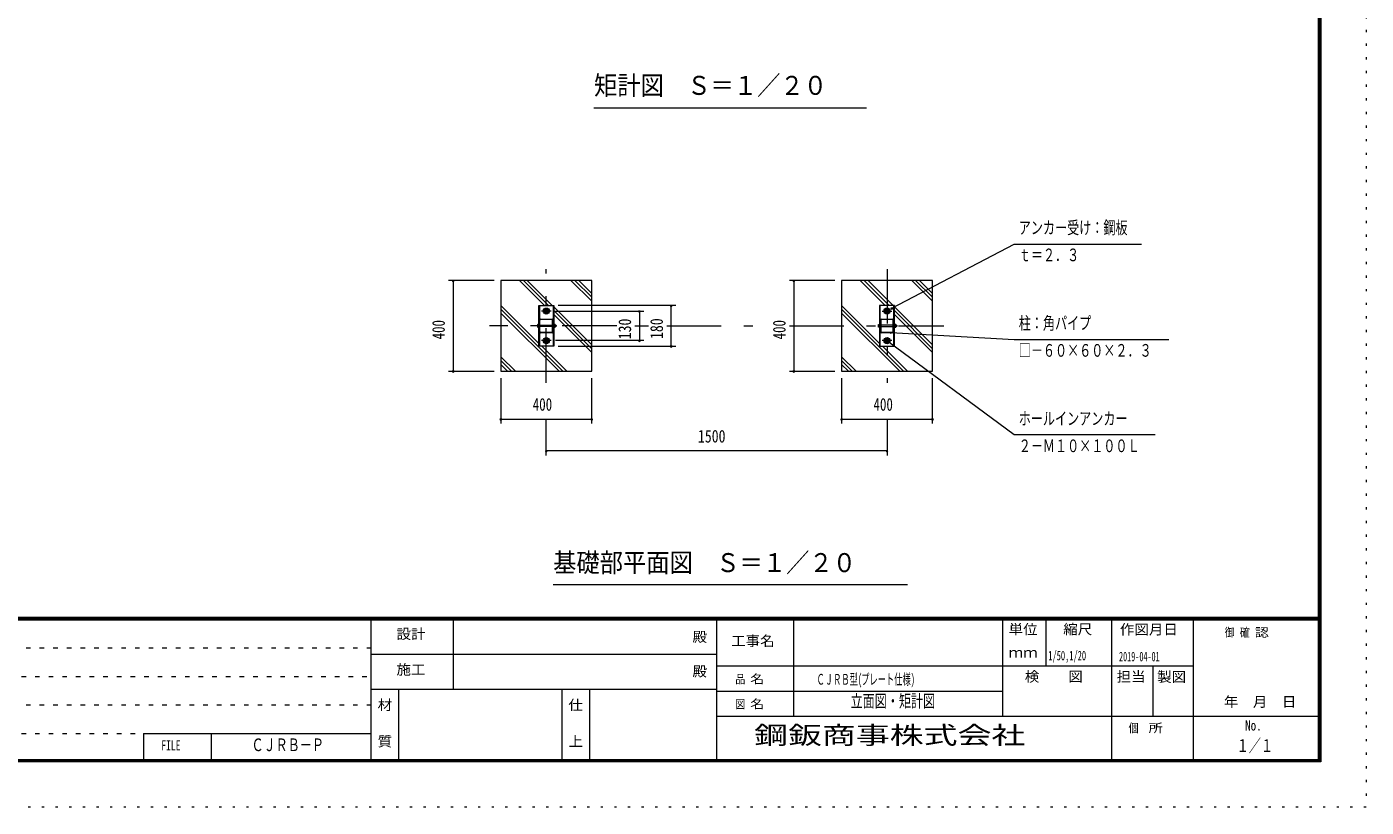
# Model space of a CAD drawing. Units: millimetres, scale not verified, with parts at other scales. Extents: x -22474 to 22484, y -10500 to 10500.
# Drawn here: x 7743 to 22484, y -10500 to -1915 of the extents above; entities that cross this region are included whole.
import ezdxf
from ezdxf.enums import TextEntityAlignment as Align

# ---------------------------------------------------------------- set-up
doc = ezdxf.new("R2010")
doc.units = ezdxf.units.MM
doc.header["$LTSCALE"] = 50
for name, pattern in [('USER1', [3, 1, -2]), ('USER3', [24, 12, -5, 2, -5]), ('USER5', [3, 0.5, -2.5])]:
    doc.linetypes.add(name, pattern=pattern)
doc.layers.add('0-1_0-F', color=7, linetype='Continuous')
for name, color, linetype, lineweight in [('0-6_2-0BOLD', 7, 'Continuous', 18), ('0-8_2-2CENTER', 3, 'USER3', 18), ('0-A_2-4THIN', 4, 'Continuous', 18), ('0-B_2-5DIM', 3, 'Continuous', 18), ('0-C_2-6HATCH', 2, 'Continuous', 18), ('0-D_F-F', 5, 'Continuous', 18), ('0-E_F-E_J_ADD', 5, 'USER5', 18)]:
    doc.layers.add(name, color=color, linetype=linetype, lineweight=lineweight)
doc.styles.add('ＭＳ ゴシック', font='')
doc.styles.get('ＭＳ ゴシック').set_extended_font_data('MS Gothic')

msp = doc.modelspace()

# ---------------------------------------------------------------- linework, layer by layer
at = {"layer": '0-6_2-0BOLD'}
for p, q in [((13384.93, -4980.07), (13384.93, -5430.07)), ((13535.93, -4980.07), (13535.93, -5430.07)), ((17134.93, -5430.07), (17134.93, -4980.07)), ((17285.93, -5430.07), (17285.93, -4980.07)), ((13385.43, -5141.57), (13385.43, -5268.57)), ((13391.18, -5268.57), (13391.18, -5141.57)), ((13396.93, -5130.07), (13523.93, -5130.07)), ((13523.93, -5135.82), (13396.93, -5135.82)), ((13529.68, -5268.57), (13529.68, -5141.57)), ((13535.43, -5141.57), (13535.43, -5268.57)), ((17135.43, -5268.57), (17135.43, -5141.57)), ((17141.18, -5141.57), (17141.18, -5268.57)), ((17146.93, -5130.07), (17273.93, -5130.07)), ((17273.93, -5135.82), (17146.93, -5135.82)), ((17279.68, -5268.57), (17279.68, -5141.57)), ((17285.43, -5141.57), (17285.43, -5268.57)), ((13366.4, -5197.85), (13375.18, -5197.85)), ((13375.18, -5212.29), (13366.4, -5212.29)), ((13391.18, -5197.57), (13529.68, -5197.57)), ((13529.68, -5212.57), (13391.18, -5212.57)), ((13396.93, -5274.32), (13523.93, -5274.32)), ((13523.93, -5280.07), (13396.93, -5280.07)), ((13541.68, -5189.82), (13545.43, -5189.82)), ((13545.43, -5201.32), (13541.68, -5205.07)), ((13541.68, -5208.82), (13545.43, -5205.07)), ((13545.43, -5197.85), (13556.7, -5197.85)), ((13556.7, -5212.29), (13545.43, -5212.29)), ((13565.18, -5197.57), (13565.18, -5212.57)), ((17125.18, -5197.85), (17116.4, -5197.85)), ((17116.4, -5212.29), (17125.18, -5212.29)), ((17279.68, -5197.57), (17141.18, -5197.57)), ((17141.18, -5212.57), (17279.68, -5212.57)), ((17146.93, -5274.32), (17273.93, -5274.32)), ((17273.93, -5280.07), (17146.93, -5280.07)), ((17291.68, -5205.07), (17295.43, -5201.32)), ((17291.68, -5208.82), (17295.43, -5205.07)), ((17295.43, -5197.85), (17306.7, -5197.85)), ((17306.7, -5212.29), (17295.43, -5212.29)), ((17315.18, -5212.57), (17307.93, -5212.57))]:
    msp.add_line(p, q, dxfattribs=at)
for points in [[(12960.43, -5705.07), (13960.43, -5705.07), (13960.43, -4705.07), (12960.43, -4705.07)], [(16710.43, -5705.07), (17710.43, -5705.07), (17710.43, -4705.07), (16710.43, -4705.07)], [(13541.68, -5430.07), (13379.18, -5430.07), (13379.18, -4980.07), (13541.68, -4980.07)], [(17129.18, -5430.07), (17291.68, -5430.07), (17291.68, -4980.07), (17129.18, -4980.07)], [(13481.68, -5054.84), (13460.43, -5067.11), (13439.17, -5054.84), (13439.17, -5030.3), (13460.43, -5018.03), (13481.68, -5030.3)], [(17189.18, -5030.3), (17189.18, -5054.84), (17210.43, -5067.11), (17231.68, -5054.84), (17231.68, -5030.3), (17210.43, -5018.03)], [(13481.68, -5379.84), (13460.43, -5392.11), (13439.17, -5379.84), (13439.17, -5355.3), (13460.43, -5343.03), (13481.68, -5355.3)], [(17189.18, -5355.3), (17189.18, -5379.84), (17210.43, -5392.11), (17231.68, -5379.84), (17231.68, -5355.3), (17210.43, -5343.03)]]:
    msp.add_lwpolyline(points, close=True, dxfattribs=at)
for points in [[(13375.18, -5190.69), (13366.4, -5190.69), (13365.18, -5192.82), (13365.18, -5217.32), (13366.4, -5219.44), (13375.18, -5219.44)], [(13379.18, -5220.69), (13375.18, -5220.69), (13375.18, -5189.44), (13379.18, -5189.44)], [(13545.43, -5189.82), (13545.43, -5220.32), (13541.68, -5220.32)], [(13545.43, -5219.44), (13556.7, -5219.44), (13557.93, -5217.32), (13557.93, -5192.82), (13556.7, -5190.69), (13545.43, -5190.69)], [(13557.93, -5197.57), (13565.18, -5197.57), (13567.68, -5200.07)], [(13567.68, -5200.07), (13567.68, -5210.07), (13565.18, -5212.57), (13557.93, -5212.57)], [(17125.18, -5219.44), (17116.4, -5219.44), (17115.17, -5217.32), (17115.17, -5192.82), (17116.4, -5190.69), (17125.18, -5190.69)], [(17129.18, -5189.44), (17125.18, -5189.44), (17125.18, -5220.69), (17129.18, -5220.69)], [(17291.68, -5189.82), (17295.43, -5189.82), (17295.43, -5220.32), (17291.68, -5220.32)], [(17295.43, -5219.44), (17306.7, -5219.44), (17307.93, -5217.32), (17307.93, -5192.82), (17306.7, -5190.69), (17295.43, -5190.69)], [(17307.93, -5197.57), (17315.18, -5197.57), (17317.68, -5200.07), (17317.68, -5210.07), (17315.18, -5212.57), (17315.18, -5197.57)]]:
    msp.add_lwpolyline(points, dxfattribs=at)
for centre, radius in [((13460.43, -5042.57), 33.75), ((17210.43, -5042.57), 33.75), ((13460.43, -5042.57), 20.62), ((13460.43, -5042.57), 12.5), ((17210.43, -5042.57), 20.62), ((17210.43, -5042.57), 12.5), ((13460.43, -5367.57), 33.75), ((13460.43, -5367.57), 20.62), ((13460.43, -5367.57), 12.5), ((17210.43, -5367.57), 33.75), ((17210.43, -5367.57), 20.62), ((17210.43, -5367.57), 12.5)]:
    msp.add_circle(centre, radius, dxfattribs=at)
for centre, radius, start, end in [((13396.93, -5141.57), 11.5, 90, 180), ((13396.93, -5141.57), 5.75, 90, 180), ((13523.93, -5141.57), 11.5, 0, 90), ((13523.93, -5141.57), 5.75, 0, 90), ((17146.93, -5141.57), 11.5, 90, 180), ((17146.93, -5141.57), 5.75, 90, 180), ((17273.93, -5141.57), 11.5, 0, 90), ((17273.93, -5141.57), 5.75, 0, 90), ((13371.01, -5194.27), 5.83, 180, 217.84248), ((13387.02, -5205.07), 21.84, 160.7039, 199.29608), ((13371.01, -5215.87), 5.83, 142.1575, 180), ((13396.93, -5268.57), 11.5, 180, 270), ((13396.93, -5268.57), 5.75, 180, 270), ((13523.93, -5268.57), 5.75, 270, 0), ((13523.93, -5268.57), 11.5, 270, 0), ((13536.09, -5205.07), 21.84, 340.70392, 19.29608), ((13552.1, -5194.27), 5.83, 322.1575, 0), ((13552.1, -5215.87), 5.83, 0, 37.84248), ((17121.01, -5194.27), 5.83, 180, 217.84248), ((17137.02, -5205.07), 21.84, 160.7039, 199.29608), ((17121.01, -5215.87), 5.83, 142.1575, 180), ((17146.93, -5268.57), 11.5, 180, 270), ((17146.93, -5268.57), 5.75, 180, 270), ((17273.93, -5268.57), 5.75, 270, 0), ((17273.93, -5268.57), 11.5, 270, 0), ((17302.09, -5194.27), 5.83, 322.1575, 0), ((17286.09, -5205.07), 21.84, 340.70392, 19.29608), ((17302.09, -5215.87), 5.83, 0, 37.84248)]:
    msp.add_arc(centre, radius, start, end, dxfattribs=at)
at = {"layer": '0-8_2-2CENTER'}
for p, q in [((13460.43, -5830.07), (13460.43, -4580.07)), ((17210.43, -4580.07), (17210.43, -5830.07)), ((13512.93, -5042.57), (13407.93, -5042.57)), ((17157.93, -5042.57), (17262.93, -5042.57)), ((14235.43, -5205.07), (12835.43, -5205.07)), ((14435.43, -5205.07), (14585.43, -5205.07)), ((14785.43, -5205.07), (15935.43, -5205.07)), ((16135.43, -5205.07), (17835.43, -5205.07)), ((13512.93, -5367.57), (13407.93, -5367.57)), ((17262.93, -5367.57), (17157.93, -5367.57))]:
    msp.add_line(p, q, dxfattribs=at)
at = {"layer": '0-A_2-4THIN'}
for centre in [(13460.43, -5042.57), (17210.43, -5042.57), (13460.43, -5367.57), (17210.43, -5367.57)]:
    msp.add_circle(centre, 10, dxfattribs=at)
at = {"layer": '0-B_2-5DIM'}
for p, q in [((13985.43, -2805.07), (16985.43, -2805.07)), ((12885.43, -4705.07), (12385.43, -4705.07)), ((12445.43, -4705.07), (12425.43, -4705.07)), ((12435.43, -4705.07), (12435.43, -5705.07)), ((16635.43, -4705.07), (16135.43, -4705.07)), ((16195.43, -4705.07), (16175.43, -4705.07)), ((16185.43, -4705.07), (16185.43, -5705.07)), ((14885.43, -4980.07), (13591.68, -4980.07)), ((14845.43, -4980.07), (14825.43, -4980.07)), ((14835.43, -5430.07), (14835.43, -4980.07)), ((17274.02, -5010.01), (17254.02, -5010.01)), ((13562.93, -5042.57), (14535.43, -5042.57)), ((14495.43, -5042.57), (14475.43, -5042.57)), ((14485.43, -5042.57), (14485.43, -5367.57)), ((13566.53, -5198.92), (13557.93, -5198.92)), ((13557.93, -5211.22), (13566.53, -5211.22)), ((17262.16, -5276.27), (17242.16, -5276.27)), ((17316.53, -5198.92), (17307.93, -5198.92)), ((17307.93, -5211.22), (17316.53, -5211.22)), ((14535.43, -5367.57), (13562.93, -5367.57)), ((13591.68, -5430.07), (14885.43, -5430.07)), ((14495.43, -5367.57), (14475.43, -5367.57)), ((14845.43, -5430.07), (14825.43, -5430.07)), ((17228.85, -5375.31), (17208.85, -5375.31)), ((12385.43, -5705.07), (12885.43, -5705.07)), ((12445.43, -5705.07), (12425.43, -5705.07)), ((16135.43, -5705.07), (16635.43, -5705.07)), ((16195.43, -5705.07), (16175.43, -5705.07)), ((12960.43, -5780.07), (12960.43, -6280.07)), ((13960.43, -6280.07), (13960.43, -5780.07)), ((16710.43, -5780.07), (16710.43, -6280.07)), ((17710.43, -6280.07), (17710.43, -5780.07)), ((12970.43, -6230.07), (12950.43, -6230.07)), ((12960.43, -6230.07), (13960.43, -6230.07)), ((13460.43, -6630.07), (13460.43, -6230.07)), ((13970.43, -6230.07), (13950.43, -6230.07)), ((16720.43, -6230.07), (16700.43, -6230.07)), ((16710.43, -6230.07), (17710.43, -6230.07)), ((17210.43, -6230.07), (17210.43, -6630.07)), ((17720.43, -6230.07), (17700.43, -6230.07)), ((13470.43, -6580.07), (13450.43, -6580.07)), ((17210.43, -6580.07), (13460.43, -6580.07)), ((17220.43, -6580.07), (17200.43, -6580.07)), ((17435.43, -8055.07), (13535.43, -8055.07))]:
    msp.add_line(p, q, dxfattribs=at)
for points in [[(17264.02, -5010.01), (18610.43, -4305.07), (20010.42, -4305.07)], [(17252.16, -5276.27), (18610.43, -5355.07), (20310.43, -5355.07)], [(20160.43, -6405.07), (18610.43, -6405.07), (17218.85, -5375.31)]]:
    msp.add_lwpolyline(points, dxfattribs=at)
for centre in [(12435.43, -4705.07), (16185.43, -4705.07), (14835.43, -4980.07), (17264.02, -5010.01), (14485.43, -5042.57), (17252.16, -5276.27), (14485.43, -5367.57), (14835.43, -5430.07), (17218.85, -5375.31), (12435.43, -5705.07), (16185.43, -5705.07), (12960.43, -6230.07), (13960.43, -6230.07), (16710.43, -6230.07), (17710.43, -6230.07), (13460.43, -6580.07), (17210.43, -6580.07)]:
    msp.add_arc(centre, 10, 180, 0, dxfattribs=at)
at = {"layer": '0-C_2-6HATCH'}
for p, q in [((13166.7, -4705.07), (13441.7, -4980.07)), ((13484.13, -4980.07), (13209.13, -4705.07)), ((13251.56, -4705.07), (13526.56, -4980.07)), ((13960.43, -4933.11), (13732.39, -4705.07)), ((13774.81, -4705.07), (13960.43, -4890.68)), ((13960.43, -4848.25), (13817.24, -4705.07)), ((16916.7, -4705.07), (17191.71, -4980.07)), ((17234.13, -4980.07), (16959.13, -4705.07)), ((17001.56, -4705.07), (17276.56, -4980.07)), ((17482.39, -4705.07), (17710.43, -4933.11)), ((17710.43, -4890.68), (17524.82, -4705.07)), ((17567.24, -4705.07), (17710.43, -4848.25)), ((13379.18, -5398.38), (12960.43, -4979.63)), ((13541.68, -4995.19), (13960.43, -5413.94)), ((17129.18, -5398.38), (16710.43, -4979.63)), ((17291.68, -4995.19), (17710.43, -5413.94)), ((12960.43, -5022.05), (13643.44, -5705.07)), ((13601.02, -5705.07), (12960.43, -5064.48)), ((13960.43, -5456.37), (13541.68, -5037.61)), ((13541.68, -5080.04), (13960.43, -5498.79)), ((16710.43, -5022.05), (17393.44, -5705.07)), ((17351.01, -5705.07), (16710.43, -5064.48)), ((17710.43, -5456.37), (17291.68, -5037.61)), ((17291.68, -5080.04), (17710.43, -5498.79)), ((13685.87, -5705.07), (13410.87, -5430.07)), ((17435.87, -5705.07), (17160.87, -5430.07)), ((12960.43, -5545.31), (13120.18, -5705.07)), ((13077.76, -5705.07), (12960.43, -5587.74)), ((16710.43, -5545.31), (16870.18, -5705.07)), ((16827.76, -5705.07), (16710.43, -5587.74)), ((12960.43, -5630.17), (13035.33, -5705.07)), ((16710.43, -5630.17), (16785.33, -5705.07))]:
    msp.add_line(p, q, dxfattribs=at)
at = {"layer": '0-D_F-F'}
for p, q in [((21959.37, -8415), (-6690.63, -8415)), ((-6690.63, -8417.5), (21959.37, -8417.5)), ((21959.37, -8420), (-6690.63, -8420)), ((-6690.63, -8422.5), (21959.37, -8422.5)), ((21959.37, -8425), (-6690.63, -8425)), ((-6690.63, -8427.5), (21959.37, -8427.5)), ((21959.37, -8430), (-6690.63, -8430)), ((-6690.63, -8432.5), (21959.37, -8432.5)), ((21959.37, -8435), (-6690.63, -8435)), ((-6690.63, -8437.5), (21959.37, -8437.5)), ((21959.37, -8440), (-6690.63, -8440)), ((11534.38, -10000), (11534.38, -8440)), ((12434.38, -8440), (12434.38, -9200)), ((15334.38, -8440), (15334.38, -10000)), ((16184.38, -9500), (16184.38, -8440)), ((18484.38, -9500), (18484.38, -8440)), ((18959.38, -8440), (18959.38, -8950)), ((19684.38, -10000), (19684.38, -8440)), ((20584.38, -10000), (20584.38, -8440)), ((15334.38, -8820), (11534.38, -8820)), ((20584.38, -8950), (15334.38, -8950)), ((20134.37, -8950), (20134.37, -9500)), ((11534.38, -9200), (15334.38, -9200)), ((11834.37, -9200), (11834.37, -10000)), ((13634.38, -10000), (13634.38, -9200)), ((13934.37, -9200), (13934.37, -10000)), ((15334.38, -9225), (18484.38, -9225)), ((15334.38, -9500), (21984.37, -9500)), ((9026.38, -9688), (11534.38, -9688)), ((9026.38, -9688), (9026.38, -10000)), ((9776.38, -10000), (9776.38, -9688))]:
    msp.add_line(p, q, dxfattribs=at)
at = {"layer": '0-D_F-F', "color": 6, "linetype": 'USER1'}
for p, q in [((11534.38, -8752), (-6715.63, -8752)), ((-6715.63, -9064), (11534.38, -9064)), ((11534.38, -9376), (-6715.63, -9376)), ((-6715.63, -9688), (9026.38, -9688))]:
    msp.add_line(p, q, dxfattribs=at)
at = {"layer": '0-D_F-F'}
for points in [[(21984.37, -10000), (-6715.63, -10000), (-6715.63, 10100), (21984.37, 10100)], [(21981.87, -9997.5), (-6713.13, -9997.5), (-6713.13, 10097.5), (21981.87, 10097.5)], [(21979.37, -9995), (21979.37, 10095), (-6710.63, 10095), (-6710.63, -9995)], [(21976.87, -9992.5), (-6708.13, -9992.5), (-6708.13, 10092.5), (21976.87, 10092.5)], [(21974.37, -9990), (21974.37, 10090), (-6705.63, 10090), (-6705.63, -9990)], [(21971.87, -9987.5), (-6703.13, -9987.5), (-6703.13, 10087.5), (21971.87, 10087.5)], [(21969.37, -9985), (21969.37, 10085), (-6700.63, 10085), (-6700.63, -9985)], [(21966.87, -9982.5), (-6698.13, -9982.5), (-6698.13, 10082.5), (21966.87, 10082.5)], [(21964.37, -9980), (-6695.63, -9980), (-6695.63, 10080), (21964.37, 10080)], [(21961.87, -9977.5), (-6693.13, -9977.5), (-6693.13, 10077.5), (21961.87, 10077.5)], [(21959.37, -9975), (21959.37, 10075), (-6690.63, 10075), (-6690.63, -9975)]]:
    msp.add_lwpolyline(points, close=True, dxfattribs=at)
at = {"layer": '0-E_F-E_J_ADD'}
msp.add_lwpolyline([(22484.37, -10500), (-7215.63, -10500), (-7215.63, 10500), (22484.37, 10500)], close=True, dxfattribs=at)

# ---------------------------------------------------------------- texts
at = {"layer": '0-1_0-F', "style": 'ＭＳ ゴシック'}
for s, height, width, p in [('1/50,1/20', 104.5, 0.65, (18985.56, -8915.77)), ('2019-04-01', 104.5, 0.6, (19763.73, -8926.27)), ('ＣＪＲＢ型(', 118.4, 0.55, (16434.38, -9187.5)), ('プレート仕様)', 118.4, 0.55, (16925.58, -9187.5)), ('立面図・矩計図', 139.3, 0.7, (16809.38, -9443.5)), ('ＣＪＲＢ－Ｐ', 139.3, 0.7, (10215.97, -9925)), ('１／１', 139.3, 0.7, (21059.37, -9933.26))]:
    msp.add_text(s, height=height, dxfattribs=dict(at, width=width)).set_placement(p, align=Align.BOTTOM_LEFT)
at = {"layer": '0-B_2-5DIM', "color": 7, "style": 'ＭＳ ゴシック'}
for s, height, width, p in [('矩計図\u3000Ｓ＝１／２０', 208.9, 0.9, (13985.43, -2726.57)), ('アンカー受け：鋼板', 139.3, 0.7, (18660.43, -4236.07)), ('ｔ＝２．３', 139.3, 0.7, (18660.43, -4536.07)), ('柱：角パイプ', 139.3, 0.7, (18660.43, -5286.07)), ('□－６０×６０×２．３', 139.3, 0.7, (18660.43, -5586.07)), ('400', 139.3, 0.75, (13311.69, -6180.07)), ('400', 139.3, 0.75, (17061.69, -6180.07)), ('ホールインアンカー', 139.3, 0.7, (18660.42, -6336.07)), ('1500', 139.3, 0.8, (15129.4, -6530.07)), ('２－Ｍ１０×１００Ｌ', 139.3, 0.7, (18660.43, -6636.07)), ('基礎部平面図\u3000Ｓ＝１／２０', 208.9, 0.9, (13535.43, -7976.57)), ('鋼鈑商事株式会社', 195.4, 1.4, (15747.59, -9863.48))]:
    msp.add_text(s, height=height, dxfattribs=dict(at, width=width)).set_placement(p, align=Align.BOTTOM_LEFT)
for s, width, p in [('400', 0.75, (12385.43, -5353.8)), ('130', 0.8, (14435.43, -5352.5)), ('180', 0.8, (14785.43, -5349.21)), ('400', 0.75, (16135.43, -5353.8))]:
    msp.add_text(s, height=139.3, rotation=90, dxfattribs=dict(at, width=width)).set_placement(p, align=Align.BOTTOM_LEFT)
at = {"layer": '0-D_F-F', "color": 7, "style": 'ＭＳ ゴシック'}
for s, height, width, p in [('設計', 111.4, 1.05, (11811.88, -8682.84)), ('単位', 111.4, 1.05, (18549.38, -8632.3)), ('縮尺', 111.4, 1.05, (19149.38, -8632.3)), ('作図月日', 111.4, 1.05, (19773.27, -8633.32)), ('御 ', 94.72, 0.85, (20927.13, -8654.43)), ('確 ', 94.72, 0.85, (21092.25, -8654.43)), ('認', 94.72, 1.2, (21257.36, -8654.43)), ('殿', 111.4, 1.05, (15069.38, -8714.8)), ('工事名', 111.4, 1.05, (15494.38, -8759.8)), ('ｍｍ', 111.4, 1.05, (18549.38, -8887.3)), ('施工', 111.4, 1.05, (11811.88, -9074.8)), ('殿', 111.4, 1.05, (15069.38, -9094.8)), ('検\u3000\u3000図', 111.4, 1.05, (18726.88, -9152.3)), ('担当', 111.4, 1.05, (19736.88, -9152.3)), ('品 ', 94.72, 0.85, (15540.63, -9167.5)), ('名', 94.72, 1.2, (15705.74, -9167.5)), ('製図', 111.4, 1.05, (20182.86, -9154.76)), ('\u3000年\u3000月\u3000日', 111.4, 1.05, (20758.11, -9429.23)), ('材', 111.4, 1.05, (11604.38, -9464.8)), ('仕', 111.4, 1.05, (13704.38, -9464.8)), ('図 ', 94.72, 0.85, (15540.63, -9442.5)), ('名', 94.72, 1.2, (15705.74, -9442.5)), ('個  ', 94.72, 0.85, (19869.38, -9705)), ('所', 94.72, 1.2, (20089.53, -9705)), ('No.', 111.4, 0.8, (21151.88, -9689.8)), ('質', 111.4, 1.05, (11604.38, -9864.8)), ('上', 111.4, 1.05, (13704.38, -9864.8)), ('FILE', 111.4, 0.7, (9222.63, -9908.8))]:
    msp.add_text(s, height=height, dxfattribs=dict(at, width=width)).set_placement(p, align=Align.BOTTOM_LEFT)

doc.saveas('drawing.dxf')
